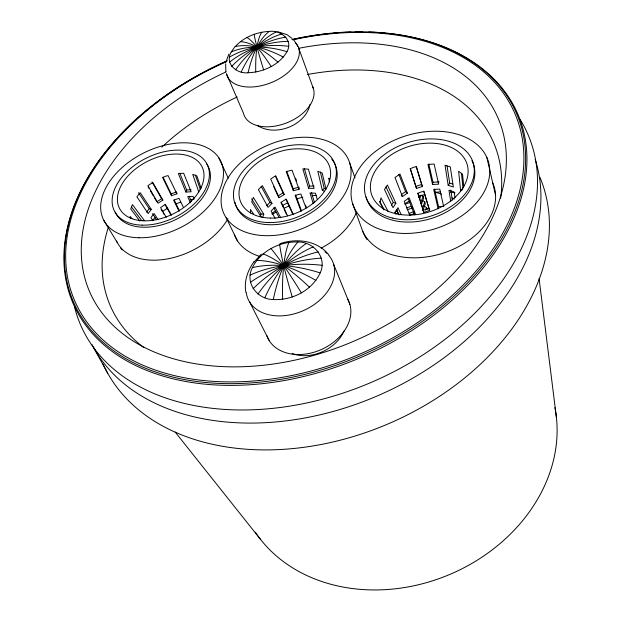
<?xml version="1.0" encoding="UTF-8"?>
<svg xmlns="http://www.w3.org/2000/svg" width="621" height="621" viewBox="0 0 621 621"><rect width="100%" height="100%" fill="white"/><g stroke="black" fill="none" stroke-linecap="round" stroke-linejoin="round"><path stroke-width="0.93" d="M310.065 104.266C305.796 125.302 275.825 137.047 257.831 125.745M438.263 208.082L438.527 206.591L434.521 189.048M432.565 184.499L427.962 164.41L434.126 164.037L438.651 184.165L432.565 184.499L432.969 182.271L428.8 164.006M320.18 272.914C327.477 257.723 313.683 241.647 297.956 241.973C279.652 241.305 260.711 251.016 252.359 267.651C244.402 282.532 257.319 299.539 273.294 299.532C292.204 300.595 312.068 290.426 320.18 272.914A96.775 51.031 21.7 0 0 252.359 267.651M262.683 217.156L263.785 214.191L253.329 197.369L251.73 201.887L261.231 217.094M260.215 216.24L261.092 214.043L263.785 214.191M286.98 51.675C293.702 40.016 280.451 29.808 269.32 31.399C254.571 32.106 239.256 38.976 231.33 51.861C224.111 63.233 236.733 74.241 248.097 72.742C263.242 72.207 279.147 65.127 286.98 51.675A81.537 53.491 27.2 0 0 231.33 51.861M185.904 192.06L178.336 173.554L183.653 173.228L191.159 191.765L185.904 192.06L186.642 189.979L179.811 173.236M425.509 210.007L426.433 207.422L423.949 205.947M225.959 61.867L228.854 54.128M422.303 208.757L424.78 201.856L422.288 200.381M422.862 210.612L425.331 203.719L424.78 201.856M421.178 205.023L423.662 198.115L423.103 196.236L421.434 195.258M419.47 199.372L421.038 195.048M420.611 203.145L423.103 196.236M418.896 197.47L419.524 195.747M308.583 188.202L302.823 168.889L308.35 169.106L314.047 188.458L308.583 188.202L309.53 186.028L304.337 168.547M391.37 205.24L393.287 202.493L395.887 203.23L393.039 207.678L384.5 189.483L387.411 185.011L395.887 203.23M253.632 262.497L261.356 254.152M254.261 261.457C247.585 270.228 243.921 281.243 245.854 292.266M146.587 212.087L149.242 208.741L151.338 209.432L148.14 213.577L136.892 196.81L140.16 192.657L151.338 209.432M448.183 185.322L445.024 165.217L450.279 166.894L453.369 187.03L448.183 185.322L449.72 183.164L447.035 165.923M324.1 191.136L322.346 190.368L324.247 188.411L320.366 171.97M271.99 203.393L268.078 207.36L258.39 189.622L262.38 185.632L271.99 203.393L269.91 202.43L261.208 186.37M266.65 205.73L269.91 202.43M462.474 189.638L460.642 190.934L458.624 171.225L462.552 174.229L463.771 186.44M401.368 194.606L405.567 191.672L407.36 193.139L402.455 196.57L401.267 195.584M279.186 197.625L284.232 194.52L275.778 175.945L274.366 176.581L270.663 179.081L279.186 197.625L277.991 195.988L283.029 192.883L284.232 194.52M162.881 200.063L152.797 182.458L147.938 185.671L158.091 203.246L162.881 200.063L161.6 198.681L156.818 201.864L154.404 197.68M423.126 210.364L428.932 208.384L429.693 210.403L423.879 212.39L417.793 193.115M415.728 186.447L421.636 184.421L422.396 186.432L416.481 188.466L410.178 168.493M171.481 195.716L171.186 193.837L176.581 191.959L176.884 193.837L171.481 195.716L162.601 177.521L165.295 176.317L168.074 175.611L176.884 193.837M405.28 204.068L409.837 202.516M395.616 211.621L397.424 211M406.499 207.903L411.032 206.351M395.329 213.826L398.045 212.902M407.097 209.805L412.53 207.95M409.2 213.29L413.71 211.745L414.292 213.64L409.79 215.176M293.345 190.694L293.213 188.652L298.942 187.224L299.081 189.265L293.345 190.694L286.196 171.621L292.01 170.162L299.081 189.265M279.97 243.688C296.582 237.843 317.556 240.498 328.92 255.014M186.642 189.979L191.02 189.731M309.53 186.028L314.117 186.137M432.969 182.271L439.047 181.937M438.527 206.591L443.658 206.343M277.641 31.694L287.158 34.729L292.056 38.448M449.72 183.164L452.67 183.971M324.247 188.411L326.002 189.172M329.58 178.957L328.734 178.219L329.464 181.953M293.64 39.659L297.832 46.365M131.947 218.623L130.123 216.387L130.589 218.608M175.176 432.045L260.323 539.129M139.834 221.014L130.736 208.951L132.42 204.604L144.305 220.447L141.712 220.571L131.505 207.003M253.702 214.253L250.473 209.494L250.589 212.956M152.976 220.781L150.903 217.692L154.086 213.562L158.2 219.741M138.576 192.774L149.242 208.741M152.502 213.64L156.632 219.818M251.606 198.836L261.092 214.043M103.901 220.486L117.361 242.687M166.211 217.288L160.591 207.569L165.357 204.387L171.396 214.936M148.116 186.812L149.087 188.481M150.53 190.989L153.434 196.011M161.188 209.424L162.128 211.039M163.067 212.661L163.998 214.276M151.998 181.93L161.6 198.681M165.007 204.627L171.054 215.169M93.833 347.993L107.705 373.221M275.111 218.406L271.105 211.055L275.002 207.103L280.739 217.73M273.807 207.771L279.116 217.575M379.672 201.297L384.003 209.479M383.863 209.906L379.967 202.539L380.983 197.866L388.311 211.792M249.743 302.21L269.273 340.688M226.184 217.777L237.501 240.901M163.16 177.373L171.186 193.837M174.191 199.985L179.5 210.892M178.988 211.101L173.663 200.195L179.05 198.324L183.521 207.569M395.957 213.896L395.135 212.141L397.968 207.693L401.236 214.726M218.615 157.493L228.318 178.157M385.998 186.89L393.287 202.493M396.602 209.595L399.062 214.858M287.57 215.844L281.282 202.182L286.312 199.085L293.314 214.47M273.721 186.719L277.603 195.141M280.871 202.252L283.23 207.367M284.014 209.075L286.366 214.198M275.344 176.007L283.029 192.883M285.885 199.155L292.887 214.54M189.226 196.321L191.423 201.693M190.329 202.873L187.767 196.609L193.007 196.321L194.101 199.007M333.725 264.538L349.91 304.43M402.455 196.57L394.987 177.505L399.971 174.043L407.36 193.139M409.775 215.285L404.287 201.258L409.177 197.835L415.628 214.517M398.845 174.315L405.567 191.672M408.067 198.115L414.533 214.781M301.03 211.179L295.107 195.374L300.828 193.962L306.037 208.027M286.747 171.404L293.213 188.652M295.619 195.095L301.542 210.892M295.573 178.134L296.582 180.858M305.555 205.109L306.533 207.748M352.604 203.517L361.414 227.659A69.443 48.632 -17.2 0 0 444.807 252.6A69.443 48.632 -17.2 0 0 492.694 182.807M298.74 48.213L313.411 88.656M349.6 162.655A67.891 45.131 -22.8 0 1 266.262 235.685A67.891 45.131 -22.8 0 1 242.407 161.056A67.891 45.131 -22.8 0 1 349.6 162.655L355.01 177.932M198.798 191.974L192.712 174.354L196.88 175.929L201.111 188.287M195.336 174.982L200.179 189.087M416.481 188.466L410.372 168.71L413.275 167.414L416.373 166.645L422.396 186.432M423.879 212.39L417.98 193.317L420.828 192.036L423.879 191.299L429.693 210.403M416.163 166.436L421.636 184.421M423.669 191.097L428.932 208.384M426.433 207.422L426.976 209.261M311.47 192.549L314.373 202.322M313.178 203.61L309.995 192.945L315.445 193.209L317.277 199.442M322.346 190.368L317.789 171.202L322.221 173.104L325.878 188.637M486.848 157.431L495.574 195.297M438.131 208.819L433.691 189.436L439.761 189.11L443.704 206.684M450.699 201.32L448.96 190.251L454.13 191.974L454.983 197.517M450.776 189.941L452.36 200.094M539.082 278.557L556.346 416.97M461.481 173.243L462.987 188.272M225.881 71.819L225.648 63.746M229.514 62.162A80.909 64.801 -15.2 0 1 288.315 41.335M229.428 57.171A81.134 61.269 8.8 0 1 288.672 46.296M235.064 46.583A81.871 42.181 41 0 1 283.331 57.101M235.592 69.847A81.584 57.947 -61.6 0 1 281.794 33.953M241.212 71.982A81.956 48.477 -77.3 0 1 276.12 32.005M240.374 41.677A82.112 28.116 52 0 1 277.96 62.185M248.097 72.742A82.182 35.855 -89.6 0 1 269.32 31.399M231.602 66.486A81.134 63.606 -40.7 0 1 285.963 37.128M255.759 72.044A82.29 20.873 80.1 0 1 261.86 32.16M263.669 69.94A82.314 4.487 70.8 0 1 254.222 34.225M246.902 37.47A82.251 12.21 61.7 0 1 271.253 66.579M295.79 43.004A38.401 22.798 -22 0 1 273.279 81.762A38.401 22.798 -22 0 1 226.471 73.767L243.448 113.201A37.144 22.969 -21.9 0 0 285.885 123.191A37.144 22.969 -21.9 0 0 312.813 87.049M250.387 282.33A96.744 63.963 -14 0 1 321.445 258.119M250.17 275.111A96.752 59.523 5 0 1 322.058 265.307M256.768 260.424A96.806 39.053 36.1 0 1 315.903 280.413M257.963 294.059A96.76 59.849 -53.1 0 1 313.225 246.855M264.872 297.731A96.791 51.551 -69.9 0 1 306.246 243.51M263.094 253.904A96.837 24.39 48.6 0 1 309.506 287.251M273.294 299.532A96.814 39.728 -84.4 0 1 297.956 241.973M253.034 288.796A96.744 64.079 -34 0 1 318.418 251.831M282.64 299.306A96.845 25.174 83 0 1 288.912 242.345M292.258 297.055A96.86 8.873 71.4 0 1 279.698 244.565M270.903 248.509A96.853 8.034 60.2 0 1 301.433 292.941M328.851 255.425A46.272 33.084 -24.4 0 1 303.762 310.453A46.272 33.084 -24.4 0 1 246.242 292.468M324.969 251.73A46.272 33.084 -24.4 0 1 327.019 253.492M347.706 299.136A44.456 32.882 -24.5 0 1 321.546 349.437A44.456 32.882 -24.5 0 1 266.805 335.495M272.014 213.671A49.121 34.062 -22.8 0 1 274.963 211.039M282.602 205.582A49.121 34.062 -22.8 0 1 287.577 202.803M296.434 199.054A49.121 34.062 -22.8 0 1 302.854 197.183M312.068 195.654A49.121 34.062 -22.8 0 1 316.632 195.405M356.307 212.7A66.416 45.131 -22.8 0 1 321.181 248.113M260.005 256.481A66.416 45.131 -22.8 0 1 234.226 234.381M331.707 159.1A53.67 35.669 -22.8 0 1 301.278 218.033A53.67 35.669 -22.8 0 1 234.994 202.275M471.921 160.629A56.162 38.494 -17.5 0 1 433.644 217.715A56.162 38.494 -17.5 0 1 366.048 196.989M206.739 164.014A51.807 32.866 -26.8 0 1 177.839 218.499A51.807 32.866 -26.8 0 1 115.188 212.11M367.089 239.621A69.304 48.617 -17.2 0 1 362.78 231.501M394.762 212.553A51.31 36.631 -17 0 1 397.324 209.929M404.636 203.999A51.31 36.631 -17 0 1 409.581 200.909M418.764 196.578A51.31 36.631 -17 0 1 424.919 194.513M434.91 192.425A51.31 36.631 -17 0 1 440.39 191.912M450.466 192.176A51.31 36.631 -17 0 1 455.084 192.875M122.267 249.937A64.041 41.661 -27 0 1 120.505 247.756M152.417 220.408A47.483 31.492 -27.1 0 1 155.079 217.668M162.368 211.598A47.483 31.492 -27.1 0 1 167.817 208.058M176.123 203.898A47.483 31.492 -27.1 0 1 180.424 202.244M190.049 199.69A47.483 31.492 -27.1 0 1 193.643 199.139M227.985 218.732A64.165 41.661 -27 0 1 168.928 258.623A64.165 41.661 -27 0 1 116.554 241.064M426.526 208.097A34.706 24.661 -18.5 0 1 428.125 208.974M272.083 214.284A185.648 139.609 -22.8 0 1 276.104 212.165M284.263 208.151A185.648 139.609 -22.8 0 1 289.239 205.885M435.368 192.223A185.648 139.609 -22.8 0 1 441.578 194.132M451.917 197.928A185.648 139.609 -22.8 0 1 454.432 198.984M386.906 33.27A241.685 162.578 -22.8 0 1 492.274 256.038A241.685 162.578 -22.8 0 1 145.803 370.054A241.685 162.578 -22.8 0 1 142.737 113.62M144.802 111.865A241.685 162.578 -22.8 0 1 165.784 95.673M166.537 95.145A241.685 162.578 -22.8 0 1 182.745 84.417M183.537 83.928A241.685 162.578 -22.8 0 1 201.313 73.658M203.789 72.339A241.685 162.578 -22.8 0 1 210.449 68.9M211.287 68.481A241.685 162.578 -22.8 0 1 226.58 61.3M293.135 39.449A241.685 162.578 -22.8 0 1 320.312 34.636M322.128 34.396A241.685 162.578 -22.8 0 1 331.164 33.371M332.965 33.2A241.685 162.578 -22.8 0 1 337.467 32.82M341.061 32.556A241.685 162.578 -22.8 0 1 350.904 32.075M355.359 31.966A241.685 162.578 -22.8 0 1 362.447 31.935M368.781 32.067A241.685 162.578 -22.8 0 1 385.967 33.177M291.932 39.488A240.738 161.809 -22.8 0 1 506.022 230.857A240.738 161.809 -22.8 0 1 122.655 356.726A240.738 161.809 -22.8 0 1 227.364 60.687M292.693 39.853A239.186 160.699 -22.8 0 1 504.275 230.36A239.186 160.699 -22.8 0 1 123.703 355.29A239.186 160.699 -22.8 0 1 226.727 61.51M298.515 48.345A221.914 148.97 -22.8 0 1 487.004 228.373A221.914 148.97 -22.8 0 1 135.774 342.645A221.914 148.97 -22.8 0 1 226.052 71.92M307.566 74.497A208.299 142.442 -22.8 0 1 500.976 195.638M500.875 196.508A208.299 142.442 -22.8 0 1 500.658 198.246M143.793 347.566A208.299 142.442 -22.8 0 1 108.364 227.27M161.848 147.161A208.299 142.442 -22.8 0 1 237.23 96.977M520.274 119.752A243.106 166.669 -22.8 0 1 368.967 383.351A243.106 166.669 -22.8 0 1 74.613 307.248M344.026 330.931A35.591 26.509 -24.5 0 1 292.219 353.574M535.147 159.31A240.544 166.94 -22.8 0 1 374.098 397.277A240.544 166.94 -22.8 0 1 92.071 344.717M539.897 177.218A237.556 168.702 -22.8 0 1 388.141 423.895A237.556 168.702 -22.8 0 1 103.078 364.03M554.895 407.624A164.394 135.665 -22.8 0 1 555.36 410.147M555.508 410.993A164.394 135.665 -22.8 0 1 446.639 575.745A164.394 135.665 -22.8 0 1 255.301 532.174M270.314 218.072A47.864 31.741 -22.8 0 0 329.697 167.002A47.864 31.741 -22.8 0 0 254.439 165.256A47.864 31.741 -22.8 0 0 270.314 218.072M268.777 222.566A53.779 35.669 -22.8 0 0 335.293 165.062A53.779 35.669 -22.8 0 0 250.643 163.331A53.779 35.669 -22.8 0 0 268.777 222.566M395.445 213.608A50.099 34.264 -17.5 0 0 468.125 170.783A50.099 34.264 -17.5 0 0 394.18 152.991A50.099 34.264 -17.5 0 0 395.445 213.608M392.79 218.134A56.286 38.502 -17.5 0 0 474.281 169.844A56.286 38.502 -17.5 0 0 391.051 150.08A56.286 38.502 -17.5 0 0 392.79 218.134M144.002 220.82A46.202 29.249 -26.8 0 0 203.641 171.652A46.202 29.249 -26.8 0 0 134.462 169.812A46.202 29.249 -26.8 0 0 144.002 220.82M142.147 225.144A51.908 32.859 -26.8 0 0 208.982 169.797A51.908 32.859 -26.8 0 0 131.163 167.934A51.908 32.859 -26.8 0 0 142.147 225.144M387.364 231.462A71.058 48.717 -17.4 0 0 489.736 169.952A71.058 48.717 -17.4 0 0 384.151 145.531A71.058 48.717 -17.4 0 0 387.364 231.462M139.042 237.758A65.531 41.591 -26.9 0 0 222.885 167.468A65.531 41.591 -26.9 0 0 124.27 165.675A65.531 41.591 -26.9 0 0 139.042 237.758"/></g></svg>
